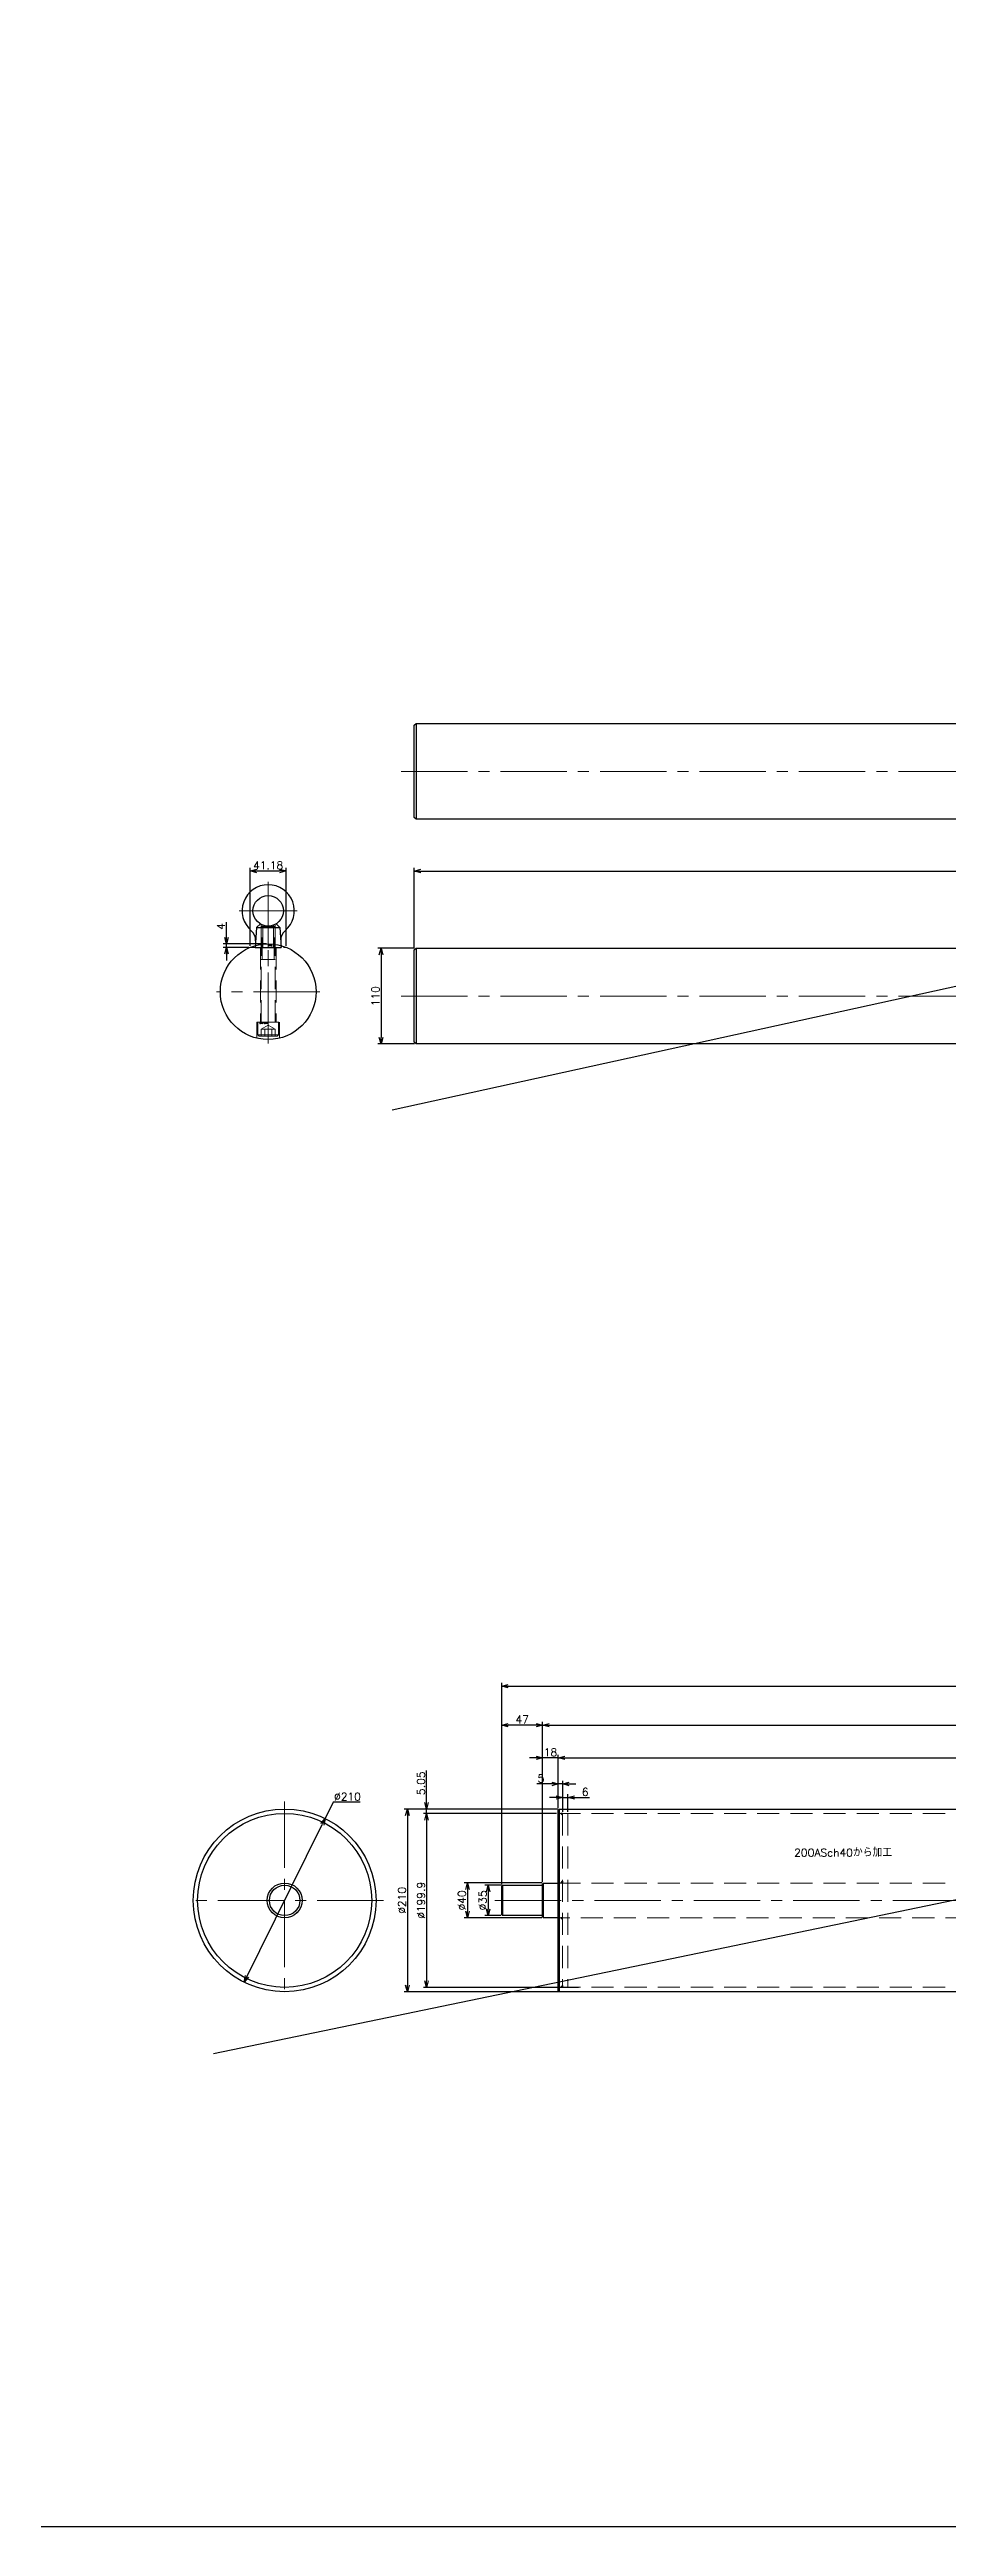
# Model space of a CAD drawing. Header units: millimetres. Extents: x -8731 to 85711, y -14522 to 31379.
# Drawn here: x 2843 to 3875, y -5720 to -2873 of the extents above; entities that cross this region are included whole.
import ezdxf

# ---------------------------------------------------------------- set-up
doc = ezdxf.new("R2010")
doc.units = ezdxf.units.MM
doc.header["$LTSCALE"] = 4
doc.header["$PDMODE"] = 99
doc.header["$PDSIZE"] = 1
doc.linetypes.add('CENTER2', pattern=[28.575, 19.05, -3.175, 3.175, -3.175])
doc.linetypes.add('HIDDEN', pattern=[9.525, 6.35, -3.175])
for name, color, linetype, lineweight in [('04_HIDDEN', 2, 'HIDDEN', 13), ('05_CENTER', 4, 'CENTER2', 13), ('08_DIM', 3, 'Continuous', 13)]:
    doc.layers.add(name, color=color, linetype=linetype, lineweight=lineweight)
doc.layers.add('10_DRAFT', color=8, linetype='Continuous', lineweight=0, plot=False)
doc.styles.add('KANJI0', font='txt.shx', dxfattribs={"width": 0.9, "height": 30, "bigfont": 'bigfont'})
doc.styles.add('KSS_TXT', font='txt.shx', dxfattribs={"bigfont": 'extfont2.shx'})
doc.dimstyles.new('KSS_DIM', dxfattribs={"dimscale": 3, "dimtxt": 3, "dimasz": 2.5, "dimexe": 1.25, "dimexo": 0.625, "dimtad": 1, "dimdsep": 46, "dimtxsty": 'KSS_TXT', "dimblk": 'OPEN30', "dimcen": 0, "dimazin": 2, "dimtfac": 0.75, "dimtmove": 0, "dimatfit": 3, "dimldrblk": 'OPEN30', "dimfxl": 1, "dimtolj": 1, "dimarcsym": 0})
doc.dimstyles.new('KSS_DIM$3', dxfattribs={"dimscale": 3, "dimtxt": 3, "dimasz": 2.5, "dimexe": 1.25, "dimexo": 0.625, "dimtad": 1, "dimtih": 1, "dimtoh": 1, "dimdsep": 46, "dimtxsty": 'KSS_TXT', "dimblk": 'OPEN30', "dimcen": 0, "dimazin": 2, "dimtfac": 0.75, "dimtofl": 0, "dimtmove": 0, "dimatfit": 3, "dimldrblk": 'OPEN30', "dimfxl": 1, "dimtolj": 1, "dimarcsym": 0})

# ---------------------------------------------------------------- blocks, each defined once
blk = doc.blocks.new('A$C39185EFE_1')
at = {"color": 0}
for p, q in [((-12, 14.4), (-10.4, 16)), ((-12, 14.4), (-12, 0)), ((12, 14.4), (-12, 14.4)), ((12, 0), (-12, 0)), ((10.4, 16), (-10.4, 16)), ((-8, 0), (-8, -108.9)), ((8, 0), (8, -108.9)), ((12, 14.4), (10.4, 16)), ((12, 14.4), (12, 0)), ((8, -72), (-8, -72)), ((-8, -76), (-8, -76)), ((-6.9, -72), (-6.9, -110)), ((6.9, -72), (6.9, -110)), ((8, -108.9), (-8, -108.9)), ((-8, -108.9), (-6.9, -110)), ((6.9, -110), (-6.9, -110)), ((8, -108.9), (6.9, -110))]:
    blk.add_line(p, q, dxfattribs=at)
at = {"color": 0, "linetype": 'HIDDEN'}
for p, q in [((-8.1, 16), (-8.1, 8)), ((-8.1, 8), (0, 3.3)), ((8.1, 8), (-8.1, 8)), ((-4, 16), (-4, 8)), ((8.1, 8), (0, 3.3)), ((4, 16), (4, 8)), ((8.1, 16), (8.1, 8))]:
    blk.add_line(p, q, dxfattribs=at)
at = {"color": 0, "linetype": 'CENTER2'}
blk.add_line((0, 19), (0, -113), dxfattribs=at)
at = {"layer": '10_DRAFT', "style": 'KANJI0', "width": 0.82}
blk.add_text('M16x110', height=1.71, dxfattribs=at).set_placement((0.4, 0.2))
blk = doc.blocks.new('A$C4EE614CD_1_1')
at = {"color": 0}
blk.add_circle((0, 0), 55, dxfattribs=at)
at = {"layer": '04_HIDDEN'}
for p, q in [((-20.6, 51), (20.6, 51)), ((-9, 51), (-9, -35)), ((9, 51), (9, -35)), ((-13, -35), (-13, -53.4)), ((-13, -35), (13, -35)), ((13, -35), (13, -53.4))]:
    blk.add_line(p, q, dxfattribs=at)
at = {"layer": '05_CENTER'}
for p, q in [((0, -59.4), (0, 59.4)), ((59.4, 0), (-59.4, 0))]:
    blk.add_line(p, q, dxfattribs=at)
blk = doc.blocks.new('A$C1BA62567_1_1')
at = {"color": 0}
for p, q in [((-1098, 55), (-1098, -55)), ((-20, 55), (-20, 51)), ((-20, 51), (20, 51)), ((20, 51), (20, 55)), ((1098, 55), (1098, -55))]:
    blk.add_line(p, q, dxfattribs=at)
for points in [[(-13, -55), (-1098, -55), (-1100, -53), (-1100, 53), (-1098, 55), (-20, 55)], [(20, 55), (1098, 55), (1100, 53), (1100, -53), (1098, -55), (13, -55)]]:
    blk.add_lwpolyline(points, dxfattribs=at)
blk.add_ellipse((0, -55), major_axis=(-13, 0), ratio=0.132275, start_param=3.141593, end_param=6.283185, dxfattribs=at)
at = {"layer": '04_HIDDEN'}
for p, q in [((-9, 51), (-9, -35)), ((9, 51), (9, -35)), ((-13, -35), (-13, -55)), ((-13, -35), (13, -35)), ((13, -35), (13, -55))]:
    blk.add_line(p, q, dxfattribs=at)
at = {"layer": '05_CENTER'}
for p, q in [((0, -59.9), (0, 59.9)), ((-1115.2, 0), (1115.2, 0))]:
    blk.add_line(p, q, dxfattribs=at)
blk = doc.blocks.new('A$C5FBC6F7F_1_1')
at = {"color": 0}
for p, q in [((-1098, 55), (-1098, -55)), ((1098, 55), (1098, -55))]:
    blk.add_line(p, q, dxfattribs=at)
for points in [[(-1098, 55), (1098, 55), (1100, 53), (1100, -53), (1098, -55), (-1098, -55), (-1100, -53), (-1100, 53)], [(-20, 19.6), (20, 19.6), (20, -19.6), (-20, -19.6)]]:
    blk.add_lwpolyline(points, close=True, dxfattribs=at)
blk.add_circle((0, 0), 9, dxfattribs=at)
at = {"layer": '04_HIDDEN'}
blk.add_circle((0, 0), 13, dxfattribs=at)
at = {"layer": '05_CENTER'}
for p, q in [((-1115.2, 0), (1115.2, 0)), ((0, -26.3), (0, 26.3))]:
    blk.add_line(p, q, dxfattribs=at)
blk = doc.blocks.new('_Open30')
at = {"color": 0, "linetype": 'ByBlock', "lineweight": -2}
for p, q in [((-1, 0.27), (0, 0)), ((0, 0), (-1, -0.27)), ((0, 0), (-1, 0))]:
    blk.add_line(p, q, dxfattribs=at)
blk = doc.blocks.new('*D2266')
at = {"layer": '08_DIM', "color": 0, "lineweight": -2, "transparency": 16777216}
for p, q in [((3262.3, -3906.3), (3262.3, -3813.8)), ((5462.3, -3906.3), (5462.3, -3813.8)), ((3269.8, -3817.5), (5454.8, -3817.5))]:
    blk.add_line(p, q, dxfattribs=at)
at = {"layer": 'Defpoints', "color": 0, "transparency": 16777216}
for p in [(5462.3, -3817.5), (3262.3, -3908.2), (5462.3, -3908.2)]:
    blk.add_point(p, dxfattribs=at)
at = {"layer": '08_DIM', "color": 0, "lineweight": -2, "transparency": 16777216, "xscale": 7.5, "yscale": 7.5, "zscale": 7.5, "rotation": 180}
blk.add_blockref('_Open30', (3262.3, -3817.5), dxfattribs=at)
at = {"layer": '08_DIM', "color": 0, "lineweight": -2, "transparency": 16777216, "xscale": 7.5, "yscale": 7.5, "zscale": 7.5}
blk.add_blockref('_Open30', (5462.3, -3817.5), dxfattribs=at)
at = {"layer": '08_DIM', "color": 0, "transparency": 16777216, "insert": (4362.3, -3811.1), "char_height": 9, "attachment_point": 5, "style": 'KSS_TXT'}
blk.add_mtext('\\A1;2200', dxfattribs=at)
blk = doc.blocks.new('*D2267')
at = {"layer": '08_DIM', "color": 0, "lineweight": -2, "transparency": 16777216}
for p, q in [((3262.5, -3906.2), (3220.3, -3906.2)), ((3224.1, -3913.7), (3224.1, -4008.7)), ((3262.5, -4016.2), (3220.3, -4016.2))]:
    blk.add_line(p, q, dxfattribs=at)
at = {"layer": 'Defpoints', "color": 0, "transparency": 16777216}
for p in [(3264.3, -3906.2), (3224.1, -4016.2), (3264.3, -4016.2)]:
    blk.add_point(p, dxfattribs=at)
at = {"layer": '08_DIM', "color": 0, "lineweight": -2, "transparency": 16777216, "xscale": 7.5, "yscale": 7.5, "zscale": 7.5}
for p, rotation in [((3224.1, -3906.2), 90), ((3224.1, -4016.2), 270)]:
    blk.add_blockref('_Open30', p, dxfattribs=dict(at, rotation=rotation))
at = {"layer": '08_DIM', "color": 0, "transparency": 16777216, "insert": (3217.7, -3961.2), "char_height": 9, "attachment_point": 5, "rotation": 90, "style": 'KSS_TXT'}
blk.add_mtext('\\A1;110', dxfattribs=at)
blk = doc.blocks.new('*D2283')
at = {"layer": '08_DIM', "color": 0, "lineweight": -2, "transparency": 16777216}
for p, q in [((3169.2, -4887.8), (3159.9, -4906.6)), ((3200, -4887.8), (3169.2, -4887.8)), ((3066.8, -5094.8), (3156.6, -4913.3))]:
    blk.add_line(p, q, dxfattribs=at)
at = {"layer": 'Defpoints', "color": 0, "transparency": 16777216}
for p in [(3159.9, -4906.6), (3066.8, -5094.8)]:
    blk.add_point(p, dxfattribs=at)
at = {"layer": '08_DIM', "color": 0, "lineweight": -2, "transparency": 16777216, "xscale": 7.5, "yscale": 7.5, "zscale": 7.5}
for p, rotation in [((3159.9, -4906.6), 63.66218040904116), ((3066.8, -5094.8), 243.6621804090411)]:
    blk.add_blockref('_Open30', p, dxfattribs=dict(at, rotation=rotation))
at = {"layer": '08_DIM', "color": 0, "transparency": 16777216, "insert": (3185.5, -4881.5), "char_height": 9, "attachment_point": 5, "style": 'KSS_TXT'}
blk.add_mtext('\\A1;%%C210', dxfattribs=at)
blk = doc.blocks.new('*D2284')
at = {"layer": '08_DIM', "color": 0, "lineweight": -2, "transparency": 16777216}
for p, q in [((3425.9, -4900.8), (3272.7, -4900.8)), ((3276.4, -4908.3), (3276.4, -5093.2)), ((3450.9, -5100.7), (3272.7, -5100.7))]:
    blk.add_line(p, q, dxfattribs=at)
at = {"layer": 'Defpoints', "color": 0, "transparency": 16777216}
for p in [(3427.8, -4900.8), (3276.4, -5100.7), (3452.8, -5100.7)]:
    blk.add_point(p, dxfattribs=at)
at = {"layer": '08_DIM', "color": 0, "lineweight": -2, "transparency": 16777216, "xscale": 7.5, "yscale": 7.5, "zscale": 7.5}
for p, rotation in [((3276.4, -4900.8), 90), ((3276.4, -5100.7), 270)]:
    blk.add_blockref('_Open30', p, dxfattribs=dict(at, rotation=rotation))
at = {"layer": '08_DIM', "color": 0, "transparency": 16777216, "insert": (3270.1, -5000.7), "char_height": 9, "attachment_point": 5, "rotation": 90, "style": 'KSS_TXT'}
blk.add_mtext('\\A1;%%C199.9', dxfattribs=at)
blk = doc.blocks.new('*D2285')
at = {"layer": '08_DIM', "color": 0, "lineweight": -2, "transparency": 16777216}
for p, q in [((3276.4, -4888.2), (3276.4, -4851.4)), ((3426.9, -4895.7), (3272.7, -4895.7)), ((3276.4, -4900.8), (3276.4, -4895.7)), ((3425.9, -4900.8), (3272.7, -4900.8)), ((3276.4, -4908.3), (3276.4, -4915.8))]:
    blk.add_line(p, q, dxfattribs=at)
at = {"layer": 'Defpoints', "color": 0, "transparency": 16777216}
for p in [(3276.4, -4895.7), (3428.8, -4895.7), (3427.8, -4900.8)]:
    blk.add_point(p, dxfattribs=at)
at = {"layer": '08_DIM', "color": 0, "lineweight": -2, "transparency": 16777216, "xscale": 7.5, "yscale": 7.5, "zscale": 7.5}
for p, rotation in [((3276.4, -4895.7), 270), ((3276.4, -4900.8), 90)]:
    blk.add_blockref('_Open30', p, dxfattribs=dict(at, rotation=rotation))
at = {"layer": '08_DIM', "color": 0, "transparency": 16777216, "insert": (3270.1, -4866.1), "char_height": 9, "attachment_point": 5, "rotation": 90, "style": 'KSS_TXT'}
blk.add_mtext('\\A1;5.05', dxfattribs=at)
blk = doc.blocks.new('*D2286')
at = {"layer": '08_DIM', "color": 0, "lineweight": -2, "transparency": 16777216}
for p, q in [((3408.9, -4980.7), (3319.6, -4980.7)), ((3323.4, -4988.2), (3323.4, -5013.2)), ((3408.9, -5020.7), (3319.6, -5020.7))]:
    blk.add_line(p, q, dxfattribs=at)
at = {"layer": 'Defpoints', "color": 0, "transparency": 16777216}
for p in [(3410.8, -4980.7), (3323.4, -5020.7), (3410.8, -5020.7)]:
    blk.add_point(p, dxfattribs=at)
at = {"layer": '08_DIM', "color": 0, "lineweight": -2, "transparency": 16777216, "xscale": 7.5, "yscale": 7.5, "zscale": 7.5}
for p, rotation in [((3323.4, -4980.7), 90), ((3323.4, -5020.7), 270)]:
    blk.add_blockref('_Open30', p, dxfattribs=dict(at, rotation=rotation))
at = {"layer": '08_DIM', "color": 0, "transparency": 16777216, "insert": (3317, -5000.7), "char_height": 9, "attachment_point": 5, "rotation": 90, "style": 'KSS_TXT'}
blk.add_mtext('\\A1;%%C40', dxfattribs=at)
blk = doc.blocks.new('*D2287')
at = {"layer": '08_DIM', "color": 0, "lineweight": -2, "transparency": 16777216}
for p, q in [((3361.9, -4983.2), (3343.4, -4983.2)), ((3347.2, -4990.7), (3347.2, -5010.7)), ((3361.9, -5018.2), (3343.4, -5018.2))]:
    blk.add_line(p, q, dxfattribs=at)
at = {"layer": 'Defpoints', "color": 0, "transparency": 16777216}
for p in [(3363.8, -4983.2), (3347.2, -5018.2), (3363.8, -5018.2)]:
    blk.add_point(p, dxfattribs=at)
at = {"layer": '08_DIM', "color": 0, "lineweight": -2, "transparency": 16777216, "xscale": 7.5, "yscale": 7.5, "zscale": 7.5}
for p, rotation in [((3347.2, -4983.2), 90), ((3347.2, -5018.2), 270)]:
    blk.add_blockref('_Open30', p, dxfattribs=dict(at, rotation=rotation))
at = {"layer": '08_DIM', "color": 0, "transparency": 16777216, "insert": (3340.8, -5000.7), "char_height": 9, "attachment_point": 5, "rotation": 90, "style": 'KSS_TXT'}
blk.add_mtext('\\A1;%%C35', dxfattribs=at)
blk = doc.blocks.new('*D2288')
at = {"layer": '08_DIM', "color": 0, "lineweight": -2, "transparency": 16777216}
for p, q in [((3425.3, -4882.4), (3417.8, -4882.4)), ((3432.8, -4898.9), (3432.8, -4878.6)), ((3432.8, -4882.4), (3438.8, -4882.4)), ((3438.8, -4898.9), (3438.8, -4878.6)), ((3446.3, -4882.4), (3463.5, -4882.4))]:
    blk.add_line(p, q, dxfattribs=at)
at = {"layer": 'Defpoints', "color": 0, "transparency": 16777216}
for p in [(3438.8, -4882.4), (3432.8, -4900.8), (3438.8, -4900.8)]:
    blk.add_point(p, dxfattribs=at)
at = {"layer": '08_DIM', "color": 0, "lineweight": -2, "transparency": 16777216, "xscale": 7.5, "yscale": 7.5, "zscale": 7.5}
blk.add_blockref('_Open30', (3432.8, -4882.4), dxfattribs=at)
at = {"layer": '08_DIM', "color": 0, "lineweight": -2, "transparency": 16777216, "xscale": 7.5, "yscale": 7.5, "zscale": 7.5, "rotation": 180}
blk.add_blockref('_Open30', (3438.8, -4882.4), dxfattribs=at)
at = {"layer": '08_DIM', "color": 0, "transparency": 16777216, "insert": (3458.6, -4876), "char_height": 9, "attachment_point": 5, "style": 'KSS_TXT'}
blk.add_mtext('\\A1;6', dxfattribs=at)
blk = doc.blocks.new('*D2289')
at = {"layer": '08_DIM', "color": 0, "lineweight": -2, "transparency": 16777216}
for p, q in [((3420.3, -4866.9), (3403, -4866.9)), ((3427.8, -4894.8), (3427.8, -4863.1)), ((3432.8, -4866.9), (3427.8, -4866.9)), ((3432.8, -4898.9), (3432.8, -4863.1)), ((3440.3, -4866.9), (3447.8, -4866.9))]:
    blk.add_line(p, q, dxfattribs=at)
at = {"layer": 'Defpoints', "color": 0, "transparency": 16777216}
for p in [(3427.8, -4866.9), (3427.8, -4896.7), (3432.8, -4900.8)]:
    blk.add_point(p, dxfattribs=at)
at = {"layer": '08_DIM', "color": 0, "lineweight": -2, "transparency": 16777216, "xscale": 7.5, "yscale": 7.5, "zscale": 7.5}
blk.add_blockref('_Open30', (3427.8, -4866.9), dxfattribs=at)
at = {"layer": '08_DIM', "color": 0, "lineweight": -2, "transparency": 16777216, "xscale": 7.5, "yscale": 7.5, "zscale": 7.5, "rotation": 180}
blk.add_blockref('_Open30', (3432.8, -4866.9), dxfattribs=at)
at = {"layer": '08_DIM', "color": 0, "transparency": 16777216, "insert": (3407.9, -4860.5), "char_height": 9, "attachment_point": 5, "style": 'KSS_TXT'}
blk.add_mtext('\\A1;5', dxfattribs=at)
blk = doc.blocks.new('*D2290')
at = {"layer": '08_DIM', "color": 0, "lineweight": -2, "transparency": 16777216}
for p, q in [((3426.9, -4895.7), (3250.7, -4895.7)), ((3254.4, -4903.2), (3254.4, -5098.2)), ((3451.9, -5105.7), (3250.7, -5105.7))]:
    blk.add_line(p, q, dxfattribs=at)
at = {"layer": 'Defpoints', "color": 0, "transparency": 16777216}
for p in [(3428.8, -4895.7), (3254.4, -5105.7), (3453.8, -5105.7)]:
    blk.add_point(p, dxfattribs=at)
at = {"layer": '08_DIM', "color": 0, "lineweight": -2, "transparency": 16777216, "xscale": 7.5, "yscale": 7.5, "zscale": 7.5}
for p, rotation in [((3254.4, -4895.7), 90), ((3254.4, -5105.7), 270)]:
    blk.add_blockref('_Open30', p, dxfattribs=dict(at, rotation=rotation))
at = {"layer": '08_DIM', "color": 0, "transparency": 16777216, "insert": (3248.1, -5000.7), "char_height": 9, "attachment_point": 5, "rotation": 90, "style": 'KSS_TXT'}
blk.add_mtext('\\A1;%%C210', dxfattribs=at)
blk = doc.blocks.new('*D2291')
at = {"layer": '08_DIM', "color": 0, "lineweight": -2, "transparency": 16777216}
for p, q in [((3427.8, -4894.8), (3427.8, -4833.2)), ((3435.3, -4836.9), (5300.3, -4836.9)), ((5307.8, -4894.8), (5307.8, -4833.2))]:
    blk.add_line(p, q, dxfattribs=at)
at = {"layer": 'Defpoints', "color": 0, "transparency": 16777216}
for p in [(5307.8, -4836.9), (3427.8, -4896.7), (5307.8, -4896.7)]:
    blk.add_point(p, dxfattribs=at)
at = {"layer": '08_DIM', "color": 0, "lineweight": -2, "transparency": 16777216, "xscale": 7.5, "yscale": 7.5, "zscale": 7.5, "rotation": 180}
blk.add_blockref('_Open30', (3427.8, -4836.9), dxfattribs=at)
at = {"layer": '08_DIM', "color": 0, "lineweight": -2, "transparency": 16777216, "xscale": 7.5, "yscale": 7.5, "zscale": 7.5}
blk.add_blockref('_Open30', (5307.8, -4836.9), dxfattribs=at)
at = {"layer": '08_DIM', "color": 0, "transparency": 16777216, "insert": (4367.8, -4830.6), "char_height": 9, "attachment_point": 5, "style": 'KSS_TXT'}
blk.add_mtext('\\A1;1880', dxfattribs=at)
blk = doc.blocks.new('A$C67F20274_1_1_1')
h = blk.add_hatch(color=3)
h.dxf.hatch_style = 1
h.paths.add_polyline_path([(0, -2), (0, 0), (-2, 0)])
at = {"color": 3}
blk.add_lwpolyline([(0, 0), (-2, 0), (-2, 0), (0, -2)], close=True, dxfattribs=at)
blk = doc.blocks.new('A$C11311CD3_1_1_1')
at = {"color": 0}
for p, q in [((-939, 105), (-939, -105)), ((939, 105), (939, -105)), ((-1004, 17.5), (-1004, -17.5)), ((-957, -20), (-957, 20)), ((957, -20), (957, 20)), ((1004, -17.5), (1004, 17.5))]:
    blk.add_line(p, q, dxfattribs=at)
for points in [[(-939, 105), (939, 105), (940, 104), (940, -104), (939, -105), (-939, -105), (-940, -104), (-940, 104)], [(-958, 17.5), (-958, -17.5), (-1004, -17.5), (-1005, -16.5), (-1005, 16.5), (-1004, 17.5)], [(958, 17.5), (958, -17.5), (1004, -17.5), (1005, -16.5), (1005, 16.5), (1004, 17.5)]]:
    blk.add_lwpolyline(points, close=True, dxfattribs=at)
for points in [[(-940, -20), (-957, -20), (-958, -19), (-958, 19), (-957, 20), (-940, 20)], [(940, -20), (957, -20), (958, -19), (958, 19), (957, 20), (940, 20)]]:
    blk.add_lwpolyline(points, dxfattribs=at)
at = {"layer": '04_HIDDEN'}
for p, q in [((-940, 100), (940, 100)), ((-935, 100), (-935, -99.9)), ((-929, 100), (-929, -99.9)), ((929, 100), (929, -99.9)), ((935, 100), (935, -99.9)), ((-940, -99.9), (940, -99.9))]:
    blk.add_line(p, q, dxfattribs=at)
for points in [[(-940, 20), (940, 20)], [(940, -20), (-940, -20)]]:
    blk.add_lwpolyline(points, dxfattribs=at)
at = {"layer": '05_CENTER'}
blk.add_line((-1012.8, 0), (1012.8, 0), dxfattribs=at)
at = {"layer": '10_DRAFT'}
blk.add_line((0, 105), (0, -105), dxfattribs=at)
for p in [(-935, 100), (-935, -20)]:
    blk.add_blockref('A$C67F20274_1_1_1', p)
at = {"xscale": -1}
for p in [(935, 100), (935, -20)]:
    blk.add_blockref('A$C67F20274_1_1_1', p, dxfattribs=at)
at = {"xscale": -1, "rotation": 180}
for p in [(-935, 20), (-935, -99.9)]:
    blk.add_blockref('A$C67F20274_1_1_1', p, dxfattribs=at)
at = {"rotation": 180}
for p in [(935, 20), (935, -99.9)]:
    blk.add_blockref('A$C67F20274_1_1_1', p, dxfattribs=at)
blk = doc.blocks.new('A$C6DCD7F69_1_1_1')
at = {"color": 0}
for radius in [105, 100, 20, 17.5]:
    blk.add_circle((0, 0), radius, dxfattribs=at)
at = {"layer": '05_CENTER'}
for p, q in [((0, 113.7), (0, -113.7)), ((113.7, 0), (-113.7, 0))]:
    blk.add_line(p, q, dxfattribs=at)
blk = doc.blocks.new('*D2292')
at = {"layer": '08_DIM', "color": 0, "lineweight": -2, "transparency": 16777216}
for p, q in [((3409.8, -4979.8), (3409.8, -4795.5)), ((3417.3, -4799.2), (5318.3, -4799.2)), ((5325.8, -4979.8), (5325.8, -4795.5))]:
    blk.add_line(p, q, dxfattribs=at)
at = {"layer": 'Defpoints', "color": 0, "transparency": 16777216}
for p in [(5325.8, -4799.2), (3409.8, -4981.7), (5325.8, -4981.7)]:
    blk.add_point(p, dxfattribs=at)
at = {"layer": '08_DIM', "color": 0, "lineweight": -2, "transparency": 16777216, "xscale": 7.5, "yscale": 7.5, "zscale": 7.5, "rotation": 180}
blk.add_blockref('_Open30', (3409.8, -4799.2), dxfattribs=at)
at = {"layer": '08_DIM', "color": 0, "lineweight": -2, "transparency": 16777216, "xscale": 7.5, "yscale": 7.5, "zscale": 7.5}
blk.add_blockref('_Open30', (5325.8, -4799.2), dxfattribs=at)
at = {"layer": '08_DIM', "color": 0, "transparency": 16777216, "insert": (4367.8, -4792.8), "char_height": 9, "attachment_point": 5, "style": 'KSS_TXT'}
blk.add_mtext('\\A1;1916', dxfattribs=at)
blk = doc.blocks.new('*D2293')
at = {"layer": '08_DIM', "color": 0, "lineweight": -2, "transparency": 16777216}
for p, q in [((3362.8, -4982.3), (3362.8, -4750.7)), ((3370.3, -4754.4), (5365.3, -4754.4)), ((5372.8, -4982.3), (5372.8, -4750.7))]:
    blk.add_line(p, q, dxfattribs=at)
at = {"layer": 'Defpoints', "color": 0, "transparency": 16777216}
for p in [(5372.8, -4754.4), (3362.8, -4984.2), (5372.8, -4984.2)]:
    blk.add_point(p, dxfattribs=at)
at = {"layer": '08_DIM', "color": 0, "lineweight": -2, "transparency": 16777216, "xscale": 7.5, "yscale": 7.5, "zscale": 7.5, "rotation": 180}
blk.add_blockref('_Open30', (3362.8, -4754.4), dxfattribs=at)
at = {"layer": '08_DIM', "color": 0, "lineweight": -2, "transparency": 16777216, "xscale": 7.5, "yscale": 7.5, "zscale": 7.5}
blk.add_blockref('_Open30', (5372.8, -4754.4), dxfattribs=at)
at = {"layer": '08_DIM', "color": 0, "transparency": 16777216, "insert": (4367.8, -4748), "char_height": 9, "attachment_point": 5, "style": 'KSS_TXT'}
blk.add_mtext('\\A1;2010', dxfattribs=at)
blk = doc.blocks.new('*D2294')
at = {"layer": '08_DIM', "color": 0, "lineweight": -2, "transparency": 16777216}
for p, q in [((3362.8, -4982.3), (3362.8, -4795.5)), ((3402.3, -4799.2), (3370.3, -4799.2)), ((3409.8, -4979.8), (3409.8, -4795.5))]:
    blk.add_line(p, q, dxfattribs=at)
at = {"layer": 'Defpoints', "color": 0, "transparency": 16777216}
for p in [(3362.8, -4799.2), (3409.8, -4981.7), (3362.8, -4984.2)]:
    blk.add_point(p, dxfattribs=at)
at = {"layer": '08_DIM', "color": 0, "lineweight": -2, "transparency": 16777216, "xscale": 7.5, "yscale": 7.5, "zscale": 7.5, "rotation": 180}
blk.add_blockref('_Open30', (3362.8, -4799.2), dxfattribs=at)
at = {"layer": '08_DIM', "color": 0, "lineweight": -2, "transparency": 16777216, "xscale": 7.5, "yscale": 7.5, "zscale": 7.5}
blk.add_blockref('_Open30', (3409.8, -4799.2), dxfattribs=at)
at = {"layer": '08_DIM', "color": 0, "transparency": 16777216, "insert": (3386.3, -4792.8), "char_height": 9, "attachment_point": 5, "style": 'KSS_TXT'}
blk.add_mtext('\\A1;47', dxfattribs=at)
blk = doc.blocks.new('*D2295')
at = {"layer": '08_DIM', "color": 0, "lineweight": -2, "transparency": 16777216}
for p, q in [((3402.3, -4836.9), (3394.8, -4836.9)), ((3409.8, -4979.8), (3409.8, -4833.2)), ((3427.8, -4836.9), (3409.8, -4836.9)), ((3427.8, -4894.8), (3427.8, -4833.2)), ((3435.3, -4836.9), (3442.8, -4836.9))]:
    blk.add_line(p, q, dxfattribs=at)
at = {"layer": 'Defpoints', "color": 0, "transparency": 16777216}
for p in [(3409.8, -4836.9), (3427.8, -4896.7), (3409.8, -4981.7)]:
    blk.add_point(p, dxfattribs=at)
at = {"layer": '08_DIM', "color": 0, "lineweight": -2, "transparency": 16777216, "xscale": 7.5, "yscale": 7.5, "zscale": 7.5}
blk.add_blockref('_Open30', (3409.8, -4836.9), dxfattribs=at)
at = {"layer": '08_DIM', "color": 0, "lineweight": -2, "transparency": 16777216, "xscale": 7.5, "yscale": 7.5, "zscale": 7.5, "rotation": 180}
blk.add_blockref('_Open30', (3427.8, -4836.9), dxfattribs=at)
at = {"layer": '08_DIM', "color": 0, "transparency": 16777216, "insert": (3418.8, -4830.6), "char_height": 9, "attachment_point": 5, "style": 'KSS_TXT'}
blk.add_mtext('\\A1;18', dxfattribs=at)
blk = doc.blocks.new('*D3459')
at = {"layer": '08_DIM', "color": 0, "lineweight": -2, "transparency": 16777216}
for p, q in [((3046.5, -3893.7), (3046.5, -3876.4)), ((3092.5, -3901.2), (3042.8, -3901.2)), ((3072, -3905.2), (3042.8, -3905.2)), ((3046.5, -3905.2), (3046.5, -3901.2)), ((3046.5, -3912.7), (3046.5, -3920.2))]:
    blk.add_line(p, q, dxfattribs=at)
at = {"layer": 'Defpoints', "color": 0, "transparency": 16777216}
for p in [(3046.5, -3901.2), (3073.8, -3905.2), (3094.4, -3901.2)]:
    blk.add_point(p, dxfattribs=at)
at = {"layer": '08_DIM', "color": 0, "lineweight": -2, "transparency": 16777216, "xscale": 7.5, "yscale": 7.5, "zscale": 7.5}
for p, rotation in [((3046.5, -3901.2), 270), ((3046.5, -3905.2), 90)]:
    blk.add_blockref('_Open30', p, dxfattribs=dict(at, rotation=rotation))
at = {"layer": '08_DIM', "color": 0, "transparency": 16777216, "insert": (3040.1, -3881.3), "char_height": 9, "attachment_point": 5, "rotation": 90, "style": 'KSS_TXT'}
blk.add_mtext('\\A1;4', dxfattribs=at)
blk = doc.blocks.new('*D3460')
at = {"layer": '08_DIM', "color": 0, "lineweight": -2, "transparency": 16777216}
for p, q in [((3073.8, -3903.3), (3073.8, -3813.7)), ((3115, -3903.3), (3115, -3813.7)), ((3081.3, -3817.4), (3107.5, -3817.4))]:
    blk.add_line(p, q, dxfattribs=at)
at = {"layer": 'Defpoints', "color": 0, "transparency": 16777216}
for p in [(3115, -3817.4), (3073.8, -3905.2), (3115, -3905.2)]:
    blk.add_point(p, dxfattribs=at)
at = {"layer": '08_DIM', "color": 0, "lineweight": -2, "transparency": 16777216, "xscale": 7.5, "yscale": 7.5, "zscale": 7.5, "rotation": 180}
blk.add_blockref('_Open30', (3073.8, -3817.4), dxfattribs=at)
at = {"layer": '08_DIM', "color": 0, "lineweight": -2, "transparency": 16777216, "xscale": 7.5, "yscale": 7.5, "zscale": 7.5}
blk.add_blockref('_Open30', (3115, -3817.4), dxfattribs=at)
at = {"layer": '08_DIM', "color": 0, "transparency": 16777216, "insert": (3094.4, -3811), "char_height": 9, "attachment_point": 5, "style": 'KSS_TXT'}
blk.add_mtext('\\A1;41.18', dxfattribs=at)
blk = doc.blocks.new('A$C3CCA425A_1_1')
at = {"color": 0}
for p, q in [((-13.5, 23), (-15, 0)), ((-15, 0), (15, 0)), ((-13.5, 23), (-9, 27)), ((-13.5, 23), (13.5, 23)), ((13.5, 23), (9, 27)), ((13.5, 23), (15, 0))]:
    blk.add_line(p, q, dxfattribs=at)
blk.add_circle((0, 42), 17.5, dxfattribs=at)
for centre, radius, start, end in [((0, 42), 30, 310.3553, 229.6447), ((-28.5, 8.5), 14, 356.3725, 49.6447), ((28.5, 8.5), 14, 130.3553, 183.6275)]:
    blk.add_arc(centre, radius, start, end, dxfattribs=at)
at = {"layer": '04_HIDDEN', "color": 0}
for p, q in [((-8, 26.4), (-8, 0)), ((-6.2, 0), (-6.2, 25.7)), ((6.2, 25.7), (6.2, 0)), ((8, 0), (8, 26.4))]:
    blk.add_line(p, q, dxfattribs=at)
at = {"layer": '05_CENTER', "color": 0}
for p, q in [((0, 75.2), (0, -3.3)), ((-33.2, 42), (33.2, 42))]:
    blk.add_line(p, q, dxfattribs=at)
at = {"layer": '10_DRAFT', "style": 'KSS_TXT'}
blk.add_text('M16', height=1.5, dxfattribs=at).set_placement((0.5, 1.3))

msp = doc.modelspace()

# ---------------------------------------------------------------- linework, layer by layer
at = {"color": 2}
for p, q in [((5447.50574, -3607.10349), (3236.82597, -4092.22157)), ((5397.57814, -4686.26574), (3031.56831, -5176.92803))]:
    msp.add_line(p, q, dxfattribs=at)
msp.add_lwpolyline([(-5179.27544, -5720.36863), (5762.61031, -5720.36863), (5762.61031, -766.74502), (-5179.27544, -766.74502)], close=True, dxfattribs=at)

# ---------------------------------------------------------------- block references
for name, p in [('A$C5FBC6F7F_1_1', (4362.34297, -3702.88592)), ('A$C4EE614CD_1_1', (3094.42099, -3956.17791)), ('A$C1BA62567_1_1', (4362.34297, -3961.17791)), ('A$C6DCD7F69_1_1_1', (3113.3396, -5000.72447)), ('A$C11311CD3_1_1_1', (4367.75706, -5000.72447))]:
    msp.add_blockref(name, p)
at = {"color": 4}
msp.add_blockref('A$C3CCA425A_1_1', (3094.42099, -3905.17791), dxfattribs=at)
at = {"layer": '04_HIDDEN', "rotation": 180}
msp.add_blockref('A$C39185EFE_1', (3094.42099, -3991.17791), dxfattribs=at)

# ---------------------------------------------------------------- texts
at = {"layer": '08_DIM', "style": 'KSS_TXT'}
msp.add_text('200ASch40から加工', height=9, dxfattribs=at).set_placement((3698.89186, -4950.31215))

# ---------------------------------------------------------------- dimensions: what is measured, and where the dimension line sits
at = {"layer": '08_DIM', "color": 1}
dim = msp.add_linear_dim(base=(3115.01225, -3817.42449), p1=(3073.82973, -3905.17791), p2=(3115.01225, -3905.17791), dimstyle='KSS_DIM', dxfattribs=at)
dim.commit()
dim.dimension.update_dxf_attribs({"geometry": '*D3460', "text_midpoint": (3094.42099, -3811.04949)})
for base, p1, p2, picture, middle in [((5462.34297, -3817.52129), (3262.34297, -3908.17791), (5462.34297, -3908.17791), '*D2266', (4362.34297, -3811.14629)), ((5372.75706, -4754.42231), (3362.75706, -4984.22447), (5372.75706, -4984.22447), '*D2293', (4367.75706, -4748.04731)), ((3362.75706, -4799.21783), (3409.75706, -4981.72447), (3362.75706, -4984.22447), '*D2294', (3386.25706, -4792.84283)), ((5325.75706, -4799.21783), (3409.75706, -4981.72447), (5325.75706, -4981.72447), '*D2292', (4367.75706, -4792.84283)), ((5307.75706, -4836.94314), (3427.75706, -4896.72447), (5307.75706, -4896.72447), '*D2291', (4367.75706, -4830.56814))]:
    dim = msp.add_linear_dim(base=base, p1=p1, p2=p2, dimstyle='KSS_DIM', override={"dimscale": 3}, dxfattribs=at)
    dim.commit()
    dim.dimension.update_dxf_attribs({"geometry": picture, "text_midpoint": middle})
at = {"layer": '08_DIM'}
for base, p1, p2, picture, middle in [((3046.50955, -3901.17791), (3073.82973, -3905.17791), (3094.42099, -3901.17791), '*D3459', (3040.13455, -3881.30291)), ((3276.4492, -4895.72447), (3427.75706, -4900.77447), (3428.75706, -4895.72447), '*D2285', (3270.0617, -4866.06822))]:
    dim = msp.add_linear_dim(base=base, p1=p1, p2=p2, angle=90, dimstyle='KSS_DIM', override={"dimscale": 3}, dxfattribs=at)
    dim.commit()
    dim.dimension.update_dxf_attribs({"geometry": picture, "text_midpoint": middle})
at = {"layer": '08_DIM', "color": 1}
dim = msp.add_linear_dim(base=(3224.05764, -4016.17791), p1=(3264.34297, -3906.17791), p2=(3264.34297, -4016.17791), angle=90, dimstyle='KSS_DIM', dxfattribs=at)
dim.commit()
dim.dimension.update_dxf_attribs({"geometry": '*D2267', "text_midpoint": (3217.68264, -3961.17791)})
at = {"layer": '08_DIM'}
for base, p1, p2, picture, middle in [((3409.75706, -4836.94314), (3427.75706, -4896.72447), (3409.75706, -4981.72447), '*D2295', (3418.75706, -4830.56814)), ((3427.75706, -4866.87783), (3432.75706, -4900.77447), (3427.75706, -4896.72447), '*D2289', (3407.88206, -4860.49658)), ((3438.75706, -4882.38684), (3432.75706, -4900.77447), (3438.75706, -4900.77447), '*D2288', (3458.63206, -4876.01184))]:
    dim = msp.add_linear_dim(base=base, p1=p1, p2=p2, dimstyle='KSS_DIM', override={"dimscale": 3}, dxfattribs=at)
    dim.commit()
    dim.dimension.update_dxf_attribs({"geometry": picture, "text_midpoint": middle})
dim = msp.add_diameter_dim_2p(p1=(3066.755, -5094.82482), p2=(3159.9242, -4906.62413), dimstyle='KSS_DIM$3', override={"dimscale": 3, "dimpost": '%%C<>', "dimtix": 1, "dimatfit": 2, "dimarcsym": 1}, dxfattribs=at)
dim.commit()
dim.dimension.update_dxf_attribs({"geometry": '*D2283', "text_midpoint": (3185.53479, -4887.84209), "dimtype": 163})
for base, p1, p2, picture, middle in [((3254.43901, -5105.72447), (3428.75706, -4895.72447), (3453.75706, -5105.72447), '*D2290', (3248.06401, -5000.72447)), ((3276.4492, -5100.67447), (3427.75706, -4900.77447), (3452.75706, -5100.67447), '*D2284', (3270.0742, -5000.72447))]:
    dim = msp.add_linear_dim(base=base, p1=p1, p2=p2, angle=90, text='%%C<>', dimstyle='KSS_DIM', override={"dimscale": 3}, dxfattribs=at)
    dim.commit()
    dim.dimension.update_dxf_attribs({"geometry": picture, "text_midpoint": middle})
at = {"layer": '08_DIM', "color": 1}
for base, p1, p2, picture, middle in [((3323.35397, -5020.72447), (3410.75706, -4980.72447), (3410.75706, -5020.72447), '*D2286', (3316.97897, -5000.72447)), ((3347.15359, -5018.22447), (3363.75706, -4983.22447), (3363.75706, -5018.22447), '*D2287', (3340.77234, -5000.72447))]:
    dim = msp.add_linear_dim(base=base, p1=p1, p2=p2, angle=90, text='%%C<>', dimstyle='KSS_DIM', override={"dimscale": 3}, dxfattribs=at)
    dim.commit()
    dim.dimension.update_dxf_attribs({"geometry": picture, "text_midpoint": middle})

doc.saveas('drawing.dxf')
